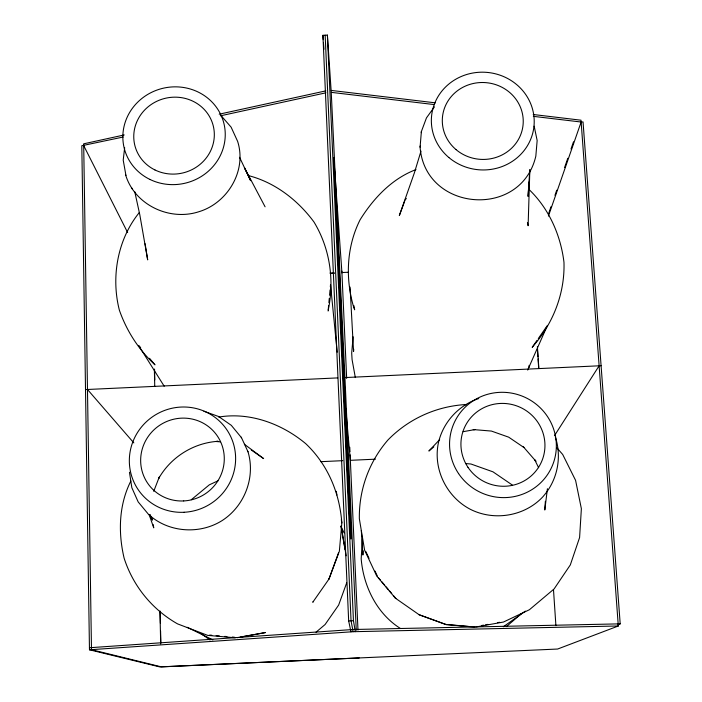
<?xml version="1.0" encoding="UTF-8"?>
<svg xmlns="http://www.w3.org/2000/svg" width="702" height="702" viewBox="0 0 702 702"><rect width="100%" height="100%" fill="white"/><g stroke="black" fill="none" stroke-linecap="round" stroke-linejoin="round"><path stroke-width="1.05" d="M529.843 169.893L528.115 225.737L527.456 222.516M529.799 169.761L528.044 196.393L529.054 181.906M545.357 501.325L544.787 510.012L547.42 488.715M528.983 367.523L529.132 365.347M534.169 126.193L537.153 140.505L535.828 156.142C521.138 219.401 424.947 211.785 420.086 147.148L420.173 146.051M420.086 147.148L421.375 131.546L426.465 117.883L434.459 106.836M421.288 132.669L421.375 131.546M362.425 538.548L361.179 558.845C363.452 586.126 376.711 613.522 400.298 628.395M363.25 550.816L362.89 555.054L361.311 530.458M353.738 349.333L353.554 351.456L350.07 287.074M341.312 519.629L341.848 522.911L339.347 551.289L328.94 579.132L338.548 552.746M353.124 336.811L351.693 353.018L352.088 359.661L355.335 377.579M328.211 309.977L328.597 305.765M328.887 302.606L329.273 298.394M329.563 295.235L330.045 289.97M330.335 286.811L330.528 284.705L337.197 352.211M124.666 147.683L123.21 160.117L125.965 175.535M328.115 311.03L328.79 307.186C334.266 278.071 329.396 247.35 313.943 221.955C297.806 200.123 275.114 182.52 248.587 175.632M421.007 151.088L414.355 172.929L399.341 215.549L404.659 201.237M548.525 213.864L551.026 206.66M554.949 195.34L556.739 190.189M564.583 167.55L567.795 158.283M571.007 149.017L573.508 141.813M548.402 216.102L581.133 122.025L583.046 121.929L620.191 623.85L618.155 624.64M346.691 582.844L338.645 605.063L325.096 624.526L316.023 632.195M153.738 491.321L159.24 477.079L158.608 478.606C170.761 457.151 193.471 442.865 218.094 441.295L215.979 441.497L220.296 441.856M130.8 481.133C118.796 504.992 118.05 532.599 124.14 558.23C133.09 586.056 152.141 609.45 177.562 623.885L207.678 635.371L235.258 637.785M527.685 370.068L547.428 325.403M313.022 601.868L312.767 602.263L329.536 578.237M554.413 435.767L599.122 365.812M537.065 340.321L532.195 347.341L534.661 344.366C553.939 321.56 564.961 292.207 563.969 262.258C560.626 234.801 548.727 208.099 528.466 188.961M538.285 338.566L546.823 326.281M405.036 200.21L406.318 198.438M139.329 212.53C117.497 239.364 110.881 276.965 119.375 310.205C126.711 331.098 138.742 349.772 154.993 364.838L149.535 358.31M439.636 439.645L428.869 451.017L433.827 446.858M506.344 626.623L521.235 613.838M191.304 499.71L209.336 484.819L217.989 480.817M503.343 626.754L525.377 611.109M478.746 398.552C458.801 405.159 443.216 422.034 438.478 442.532L438.346 443.085C432.932 469.313 446.744 497.077 470.401 509.336C494.322 521.41 525.087 516.26 543.243 496.375L543.585 495.928C557.476 479.966 561.969 457.265 555.396 437.162M415.996 169.586C391.918 178.659 373.446 198.324 360.091 219.787C346.683 246.49 345.244 277.509 353.352 306.046L354.642 309.793L353.878 305.633M533.222 114.505L581.002 120.2L618.313 625.991L557.634 649.034L159.705 666.9L89.47 649.789L81.809 145.726L123.201 137.022M124.228 134.951L83.687 143.813L91.488 649.701L161.407 666.874L359.24 657.941M219.191 114.189L325.886 90.865M220.314 115.848L325.974 92.804M240.9 636.942L265.496 632.546L237.373 637.688M481.44 625.535L483.581 625.157M485.714 624.771L487.855 624.385M497.472 622.665L499.605 622.288M476.132 626.939L503.457 622.042L529.405 609.74L554.097 588.943L570.314 564.926L579.598 537.53L581.37 508.687L575.587 480.361L562.697 454.484L557.055 448.043M218.743 417.058C249.886 411.89 281.888 423.762 305.756 443.69C327.843 464.645 339.575 492.786 341.848 522.911M463.144 431.669L474.903 429.589L473.218 429.563L491.435 431.072L508.713 437.179L523.903 447.49L523.244 446.683L535.968 461.311L534.757 459.871L538.627 467.699M618.313 625.991L353.132 631.703L89.47 649.789M350.965 631.853L348.666 620.928L322.92 35.311L327.395 35.1L331.221 92.006L344.945 377.571L356.256 630.256M329.931 273.104L334.292 272.902M341.918 272.543L348.464 272.244M330.993 273.438L334.275 273.28M85.512 389.575L337.732 377.904M344.945 377.571L601.087 365.716M320.805 461.679L342.699 460.67M375.43 459.169L350.351 460.319L346.472 416.812M348.666 620.928L353.448 620.717L355.326 631.66M350.851 629.606L355.212 629.404M89.435 647.744L353.036 629.51L620.191 623.85M466.084 404.835L463.961 404.659C435.187 406.8 408.187 419.252 388.022 439.908C369.015 461.767 358.871 489.856 359.354 518.804L364.601 550.14L376.781 576.096L395.349 598.148L419.129 614.733L446.27 624.622L475.078 627.123M465.698 463.566L470.972 464.013L492.979 471.832L512.328 485.038M445.761 624.42L468.541 626.403M209.652 635.064L211.802 635.249M216.119 635.626L219.357 635.915M224.745 636.381L226.904 636.574M232.292 637.047L234.45 637.232M331.256 90.426L435.494 102.852M331.344 92.366L434.52 104.616M533.344 116.348L581.133 122.025M203.887 411.24L218.55 416.479L231.3 425.333L241.532 437.758M419.059 614.724L446.27 624.622M187.294 627.307L212.855 639.891M395.349 598.148L395.919 598.508L393.822 596.016M251.263 450L263.636 458.599L244.375 444.261M201.158 633.652L210.003 639.97M221.516 116.146L231.125 127.167L237.636 141.383C247.051 170.797 227.509 203.29 198.499 211.846C169.077 221.235 134.293 204.642 125.491 174.491M87.478 389.487L133.836 442.909M378.439 577.746L380.537 580.238M381.941 581.905L384.731 585.222M386.135 586.881L388.232 589.373M389.628 591.031L391.725 593.523M139.294 346.068L140.654 347.701M138.513 345.366L164.189 386.197M265.084 206.809L244.401 167.611L250.623 180.668L239.549 157.274M83.713 145.63L127.65 232.573M365.812 551.509L369.024 558.344M374.991 571.059L377.281 575.938M247.771 451.298L248.017 451.825C255.712 477.474 244.428 506.317 221.99 520.665C199.35 534.819 168.331 532.546 148.534 514.399L138.18 501.921L131.827 487.671L129.458 472.227M340.909 526.105L344.103 532.932M241.269 437.197L248.017 451.825M131.607 187.732L132.073 188.759M150.237 515.18L152.439 520.103L149.921 514.461M149.157 514.689L153.729 527.843L153.229 524.622M134.74 191.611L139.786 214.68L147.674 259.88L145.095 243.726M342.269 533.818L345.042 549.526M341.172 526.017L346.156 555.808M341.005 526.386L342.085 532.774M336.302 491.303L336.916 495.042M345.7 408.116L345.989 411.381M322.92 35.311L323.236 39.61M323.473 42.831L323.955 49.272M333.819 157.871L333.976 160.056M334.512 167.699L335.056 175.342M335.205 177.527L341.944 272.92M537.399 346.621L538.864 368.453M537.407 349.122L537.916 356.756M538.065 358.941L538.645 367.664M553.483 589.548L555.905 625.666M341.856 271.13L346.674 378.439M349.763 447.218L349.965 451.588M350.114 454.861L357.985 630.106M327.395 35.1L353.448 620.717M353.132 631.703L351.053 620.822L325.158 35.205M154.537 369.059L154.782 379.966M160.126 611.24L160.407 623.244M160.582 630.879L160.855 642.874M154.37 369.849L154.747 386.232M159.942 611.144L160.697 643.901M333.783 157.713L347.657 476.728A54.826 0.456 87.4 0 0 350.877 538.759A54.826 0.456 87.4 0 0 349.236 491.619L336.776 212.917L333.783 157.713M458.582 473.604A53.571 52.492 23.5 0 0 550.868 468.91A53.571 52.492 23.5 0 0 499.403 392.365A53.571 52.492 23.5 0 0 458.582 473.604M468.006 467.339A42.146 41.295 23.5 0 0 540.619 463.715A42.146 41.295 23.5 0 0 500.193 403.457A42.146 41.295 23.5 0 0 468.006 467.339M448.841 157.502A51.457 48.868 5.2 0 0 533.222 131.099A51.457 48.868 5.2 0 0 466.295 74.623A51.457 48.868 5.2 0 0 448.841 157.502M456.028 149.596A40.479 38.443 5.2 0 0 522.446 128.896A40.479 38.443 5.2 0 0 469.84 84.407A40.479 38.443 5.2 0 0 456.028 149.596M184.126 512.267A53.501 52.317 -33.1 0 0 227.659 431.019A53.501 52.317 -33.1 0 0 135.644 435.723A53.501 52.317 -33.1 0 0 184.126 512.267M183.713 500.938A42.094 41.155 -33.1 0 0 218.041 437.048A42.094 41.155 -33.1 0 0 145.647 440.672A42.094 41.155 -33.1 0 0 183.713 500.938M149.816 179.379A51.36 48.736 -14.2 0 0 225.228 133.029A51.36 48.736 -14.2 0 0 147.104 94.814A51.36 48.736 -14.2 0 0 149.816 179.379M154.931 169.945A40.409 38.347 -14.2 0 0 214.312 133.547A40.409 38.347 -14.2 0 0 152.887 103.405A40.409 38.347 -14.2 0 0 154.931 169.945"/></g></svg>
